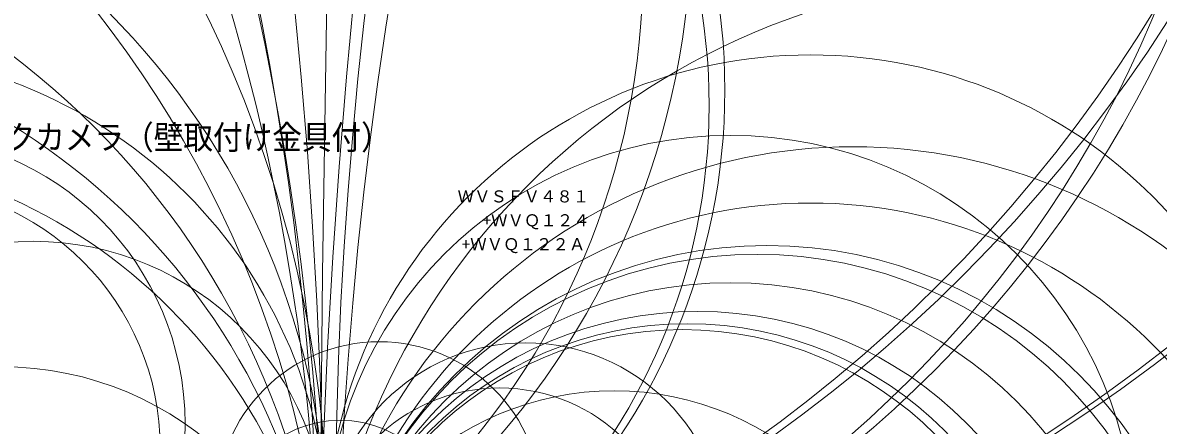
# Model space of a CAD drawing. Units: millimetres, scale not verified. Extents: x -1397 to 23375, y -11727 to 11622.
# Drawn here: x -8.6 to 129.4, y 79.9 to 128.8 of the extents above; entities that cross this region are included whole.
import ezdxf
from ezdxf.enums import TextEntityAlignment as Align

# ---------------------------------------------------------------- set-up
doc = ezdxf.new("R2010")
doc.units = ezdxf.units.MM
doc.header["$LTSCALE"] = 0.125
doc.layers.add('0-2_TOUROKU', color=7, linetype='Continuous')
doc.layers.add('0-3_MOJI1', color=7, linetype='Continuous')
doc.layers.add('0-4_GAIKEI', color=1, linetype='Continuous', lineweight=18)
doc.styles.add('ＭＳ ゴシック', font='')
doc.styles.get('ＭＳ ゴシック').set_extended_font_data('MS Gothic')

msp = doc.modelspace()

# ---------------------------------------------------------------- linework, layer by layer
at = {"layer": '0-4_GAIKEI'}
for centre, radius in [((11701.124, -52.5255), 11674.2533), ((889.9012, 44.8697), 862.592), ((-684.6924, 58.2506), 712.7527), ((590.5028, 22.1524), 625.1617), ((564.4445, 67.2333), 535.0859), ((564.2361, 46.7516), 534.8775), ((408.2368, 32.5542), 442.5992), ((1.543, 257.8373), 212.8898), ((1.5727, 254.5152), 209.5358), ((-361.2402, 54.9845), 388.6825), ((-328.6779, 54.3323), 356.7168), ((-22.8795, 226.9426), 182.0007), ((-22.9524, 222.7429), 177.7689), ((1.7028, 187.1287), 142.1812), ((-244.6382, 54.1472), 272.0774), ((1.7066, 182.6997), 137.7204), ((-23.8576, 141.4727), 96.5252), ((-23.9197, 135.6695), 90.6901), ((-118.235, 65.4651), 146.726), ((1.0891, 120.5612), 75.6108), ((1.0821, 118.6912), 73.7088), ((-104.1143, 48.4224), 132.6051), ((-62.3173, 65.9793), 90.6145), ((-67.9279, 48.015), 96.225), ((114.1519, 47.5821), 86.8446), ((-51.9574, 47.9304), 80.2544), ((-30.3457, 66.4051), 58.8317), ((87.1096, 65.9862), 58.8626), ((-23.9791, 80.0406), 35.093), ((77.386, 65.9347), 49.1389), ((-37.1134, 47.6645), 65.5999), ((92.2607, 48.8511), 64.8381), ((-23.9845, 77.0672), 32.0878), ((87.1097, 47.9984), 58.8626), ((-7.3329, 66.5844), 35.6268), ((81.8201, 48.0004), 53.6987), ((80.619, 48.0022), 52.6233), ((77.386, 48.0499), 49.1389), ((73.419, 47.5852), 46.1118), ((72.1363, 48.064), 44.1404), ((71.5441, 48.0656), 43.4226), ((34.6973, 70.2362), 19.7816), ((52.4965, 65.6451), 24.2477), ((-11.2305, 47.4562), 39.5248), ((49.3251, 62.8725), 21.5299), ((63.253, 48.2378), 35.8239), ((29.9538, 66.7367), 13.7341)]:
    msp.add_circle(centre, radius, dxfattribs=at)

# ---------------------------------------------------------------- texts
at = {"layer": '0-2_TOUROKU', "style": 'ＭＳ ゴシック'}
for s, p in [('ＷＶＳＦＶ４８１', (44.2258, 106.4914)), ('+ＷＶＱ１２４', (47.2925, 103.5914)), ('+ＷＶＱ１２２Ａ', (44.7592, 100.6914))]:
    msp.add_text(s, height=1.466, dxfattribs=at).set_placement(p, align=Align.BOTTOM_LEFT)
at = {"layer": '0-3_MOJI1', "style": 'ＭＳ ゴシック', "width": 0.9}
msp.add_text('屋外ネットワークカメラ（壁取付け金具付）', height=2.933, dxfattribs=at).set_placement((-35.9075, 112.4914), align=Align.BOTTOM_LEFT)

doc.saveas('drawing.dxf')
